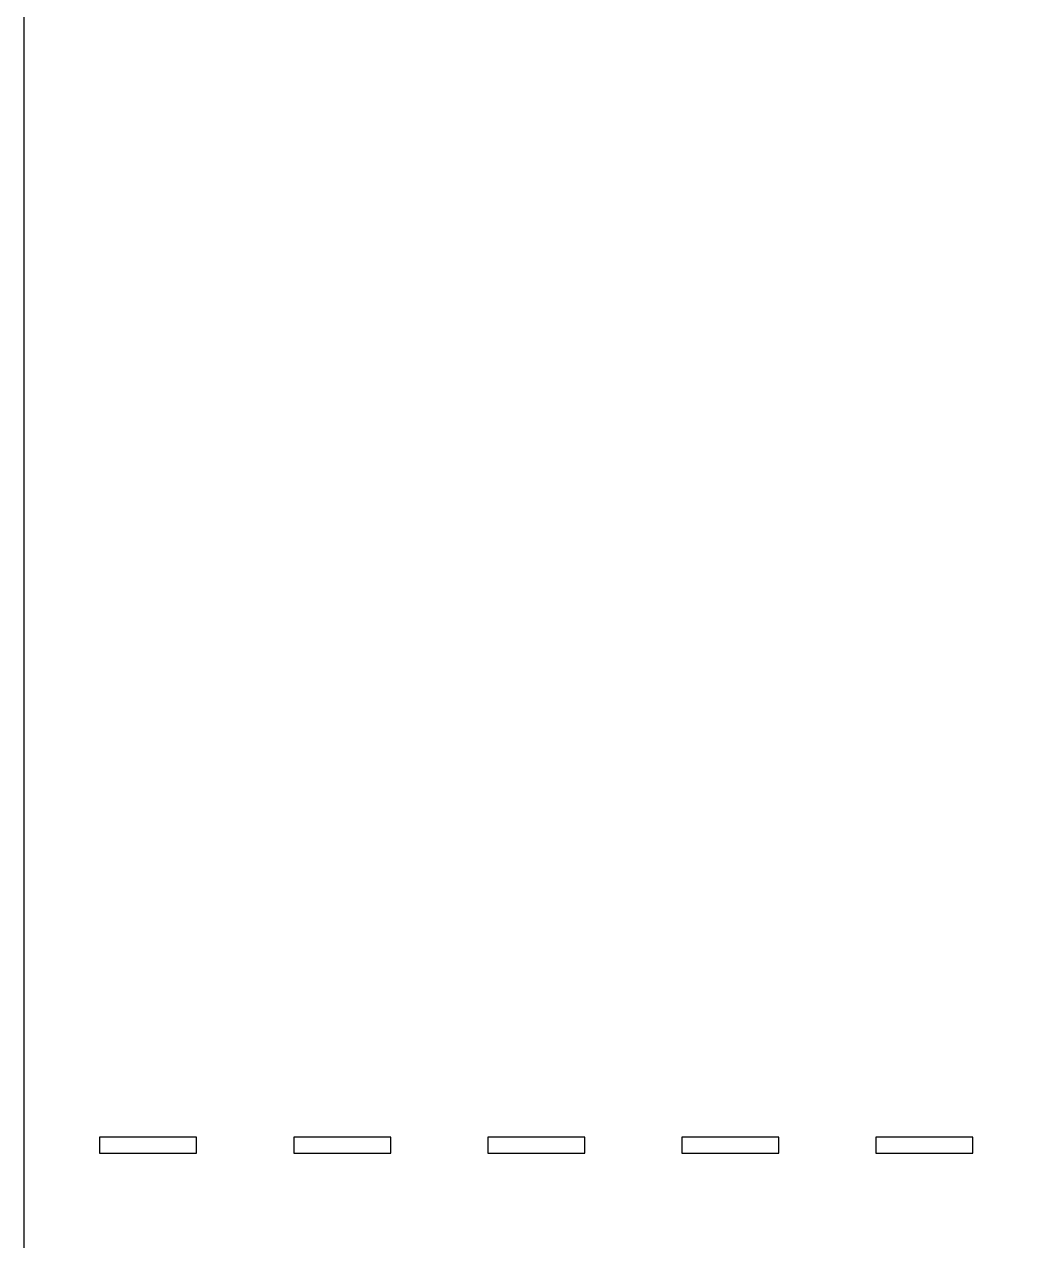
# Model space of a CAD drawing. Header units: centimetres. Extents: x -4.8 to 4.8, y -7.1 to 7.1.
# Drawn here: x -4.762 to -3.13, y -0.156 to 1.833 of the extents above; entities that cross this region are included whole.
import ezdxf

# ---------------------------------------------------------------- set-up
doc = ezdxf.new("R2010")
doc.units = ezdxf.units.CM
doc.header["$MEASUREMENT"] = 0
doc.layers.add('Layer 1', color=7, linetype='Continuous')

msp = doc.modelspace()

# ---------------------------------------------------------------- linework, layer by layer
at = {"layer": 'Layer 1', "color": 1}
for points in [[(-4.76231, 7.14389), (-4.76231, 7.14389), (-4.76231, -7.14361), (-4.76231, -7.14361), (-4.76231, -7.14361), (-4.76231, -7.14361), (4.76269, -7.14361), (4.76269, -7.14361), (4.76269, -7.14361), (4.76269, -7.14361), (4.76269, 7.14389), (4.76269, 7.14389), (4.76269, 7.14389), (4.76269, 7.14389), (-4.76231, 7.14389), (-4.76231, 7.14389)], [(-4.63911, 0.01337), (-4.63911, 0.01337), (-4.48036, 0.01337), (-4.48036, 0.01337), (-4.48036, 0.01337), (-4.48036, 0.01337), (-4.48036, -0.01309), (-4.48036, -0.01309), (-4.48036, -0.01309), (-4.48036, -0.01309), (-4.63911, -0.01309), (-4.63911, -0.01309), (-4.63911, -0.01309), (-4.63911, -0.01309), (-4.63911, 0.01337), (-4.63911, 0.01337)], [(-4.32161, 0.01337), (-4.32161, 0.01337), (-4.16286, 0.01337), (-4.16286, 0.01337), (-4.16286, 0.01337), (-4.16286, 0.01337), (-4.16286, -0.01309), (-4.16286, -0.01309), (-4.16286, -0.01309), (-4.16286, -0.01309), (-4.32161, -0.01309), (-4.32161, -0.01309), (-4.32161, -0.01309), (-4.32161, -0.01309), (-4.32161, 0.01337), (-4.32161, 0.01337)], [(-4.00411, 0.01337), (-4.00411, 0.01337), (-3.84536, 0.01337), (-3.84536, 0.01337), (-3.84536, 0.01337), (-3.84536, 0.01337), (-3.84536, -0.01309), (-3.84536, -0.01309), (-3.84536, -0.01309), (-3.84536, -0.01309), (-4.00411, -0.01309), (-4.00411, -0.01309), (-4.00411, -0.01309), (-4.00411, -0.01309), (-4.00411, 0.01337), (-4.00411, 0.01337)], [(-3.68661, 0.01337), (-3.68661, 0.01337), (-3.52786, 0.01337), (-3.52786, 0.01337), (-3.52786, 0.01337), (-3.52786, 0.01337), (-3.52786, -0.01309), (-3.52786, -0.01309), (-3.52786, -0.01309), (-3.52786, -0.01309), (-3.68661, -0.01309), (-3.68661, -0.01309), (-3.68661, -0.01309), (-3.68661, -0.01309), (-3.68661, 0.01337), (-3.68661, 0.01337)], [(-3.36911, 0.01337), (-3.36911, 0.01337), (-3.21036, 0.01337), (-3.21036, 0.01337), (-3.21036, 0.01337), (-3.21036, 0.01337), (-3.21036, -0.01309), (-3.21036, -0.01309), (-3.21036, -0.01309), (-3.21036, -0.01309), (-3.36911, -0.01309), (-3.36911, -0.01309), (-3.36911, -0.01309), (-3.36911, -0.01309), (-3.36911, 0.01337), (-3.36911, 0.01337)]]:
    msp.add_open_spline(points, degree=3, knots=[0, 0, 0, 0, 0.2, 0.2, 0.2, 0.2, 0.4, 0.4, 0.4, 0.4, 0.6, 0.6, 0.6, 0.6, 1, 1, 1, 1], dxfattribs=at)
at = {"layer": 'Layer 1', "lineweight": 25}
for points in [[(-4.76231, 7.14389), (-4.76231, 7.14389), (-4.76231, -7.14361), (-4.76231, -7.14361), (-4.76231, -7.14361), (-4.76231, -7.14361), (4.76269, -7.14361), (4.76269, -7.14361), (4.76269, -7.14361), (4.76269, -7.14361), (4.76269, 7.14389), (4.76269, 7.14389), (4.76269, 7.14389), (4.76269, 7.14389), (-4.76231, 7.14389), (-4.76231, 7.14389)], [(-4.63911, 0.01337), (-4.63911, 0.01337), (-4.48036, 0.01337), (-4.48036, 0.01337), (-4.48036, 0.01337), (-4.48036, 0.01337), (-4.48036, -0.01309), (-4.48036, -0.01309), (-4.48036, -0.01309), (-4.48036, -0.01309), (-4.63911, -0.01309), (-4.63911, -0.01309), (-4.63911, -0.01309), (-4.63911, -0.01309), (-4.63911, 0.01337), (-4.63911, 0.01337)], [(-4.32161, 0.01337), (-4.32161, 0.01337), (-4.16286, 0.01337), (-4.16286, 0.01337), (-4.16286, 0.01337), (-4.16286, 0.01337), (-4.16286, -0.01309), (-4.16286, -0.01309), (-4.16286, -0.01309), (-4.16286, -0.01309), (-4.32161, -0.01309), (-4.32161, -0.01309), (-4.32161, -0.01309), (-4.32161, -0.01309), (-4.32161, 0.01337), (-4.32161, 0.01337)], [(-4.00411, 0.01337), (-4.00411, 0.01337), (-3.84536, 0.01337), (-3.84536, 0.01337), (-3.84536, 0.01337), (-3.84536, 0.01337), (-3.84536, -0.01309), (-3.84536, -0.01309), (-3.84536, -0.01309), (-3.84536, -0.01309), (-4.00411, -0.01309), (-4.00411, -0.01309), (-4.00411, -0.01309), (-4.00411, -0.01309), (-4.00411, 0.01337), (-4.00411, 0.01337)], [(-3.68661, 0.01337), (-3.68661, 0.01337), (-3.52786, 0.01337), (-3.52786, 0.01337), (-3.52786, 0.01337), (-3.52786, 0.01337), (-3.52786, -0.01309), (-3.52786, -0.01309), (-3.52786, -0.01309), (-3.52786, -0.01309), (-3.68661, -0.01309), (-3.68661, -0.01309), (-3.68661, -0.01309), (-3.68661, -0.01309), (-3.68661, 0.01337), (-3.68661, 0.01337)], [(-3.36911, 0.01337), (-3.36911, 0.01337), (-3.21036, 0.01337), (-3.21036, 0.01337), (-3.21036, 0.01337), (-3.21036, 0.01337), (-3.21036, -0.01309), (-3.21036, -0.01309), (-3.21036, -0.01309), (-3.21036, -0.01309), (-3.36911, -0.01309), (-3.36911, -0.01309), (-3.36911, -0.01309), (-3.36911, -0.01309), (-3.36911, 0.01337), (-3.36911, 0.01337)]]:
    msp.add_open_spline(points, degree=3, knots=[0, 0, 0, 0, 0.2, 0.2, 0.2, 0.2, 0.4, 0.4, 0.4, 0.4, 0.6, 0.6, 0.6, 0.6, 1, 1, 1, 1], dxfattribs=at)

doc.saveas('drawing.dxf')
